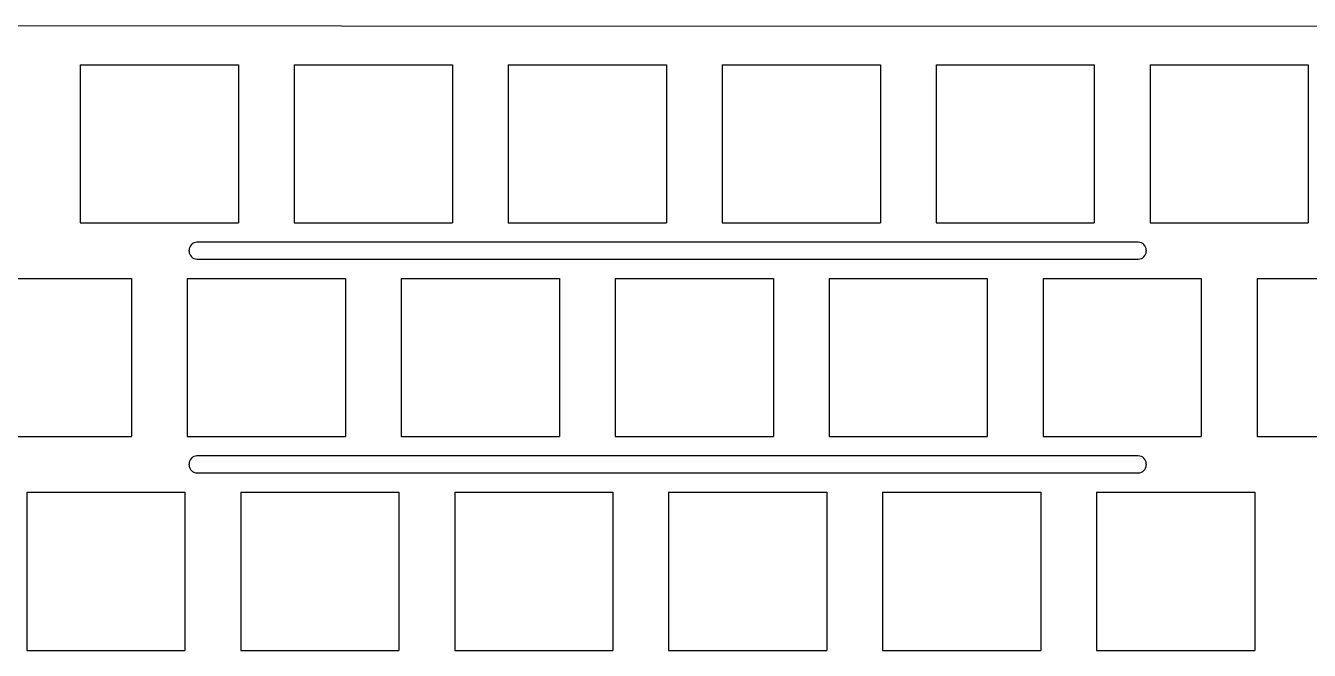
# Model space of a CAD drawing. Extents: x 1168 to 1833, y 1867 to 2135.
# Drawn here: x 1243.6 to 1357.6, y 2079 to 2134.5 of the extents above; entities that cross this region are included whole.
import ezdxf

# ---------------------------------------------------------------- set-up
doc = ezdxf.new("R2010")
doc.units = 0
doc.header["$MEASUREMENT"] = 0
doc.layers.add('_U+56FE_U+5C42 1', color=7, linetype='Continuous')

msp = doc.modelspace()

# ---------------------------------------------------------------- linework, layer by layer
at = {"layer": '_U+56FE_U+5C42 1', "color": 7, "lineweight": 25}
for points in [[(1171.01, 2134.52), (1473.01, 2134.44)], [(1248.48, 2131.04), (1262.53, 2131.04)], [(1248.48, 2131.04), (1248.48, 2116.99)], [(1262.53, 2131.04), (1262.53, 2116.99)], [(1267.48, 2131.04), (1281.53, 2131.04)], [(1267.48, 2131.04), (1267.48, 2116.99)], [(1281.53, 2131.04), (1281.53, 2116.99)], [(1286.48, 2131.04), (1300.53, 2131.04)], [(1286.48, 2131.04), (1286.48, 2116.99)], [(1300.53, 2131.04), (1300.53, 2116.99)], [(1305.48, 2131.04), (1319.53, 2131.04)], [(1305.48, 2131.04), (1305.48, 2116.99)], [(1319.53, 2131.04), (1319.53, 2116.99)], [(1324.48, 2131.04), (1338.53, 2131.04)], [(1324.48, 2131.04), (1324.48, 2116.99)], [(1338.53, 2131.04), (1338.53, 2116.99)], [(1343.48, 2131.04), (1357.53, 2131.04)], [(1343.48, 2131.04), (1343.48, 2116.99)], [(1357.53, 2131.04), (1357.53, 2116.99)], [(1248.48, 2116.99), (1262.53, 2116.99)], [(1267.48, 2116.99), (1281.53, 2116.99)], [(1286.48, 2116.99), (1300.53, 2116.99)], [(1305.48, 2116.99), (1319.53, 2116.99)], [(1324.48, 2116.99), (1338.53, 2116.99)], [(1343.48, 2116.99), (1357.53, 2116.99)], [(1258.14, 2114.47), (1258.14, 2114.57)], [(1342.44, 2115.27), (1258.84, 2115.27)], [(1343.14, 2114.57), (1343.14, 2114.47)], [(1258.84, 2113.77), (1342.44, 2113.77)], [(1238.98, 2112.04), (1253.03, 2112.04)], [(1253.03, 2112.04), (1253.03, 2097.99)], [(1257.98, 2112.04), (1272.03, 2112.04)], [(1257.98, 2112.04), (1257.98, 2097.99)], [(1272.03, 2112.04), (1272.03, 2097.99)], [(1276.98, 2112.04), (1291.03, 2112.04)], [(1276.98, 2112.04), (1276.98, 2097.99)], [(1291.03, 2112.04), (1291.03, 2097.99)], [(1295.98, 2112.04), (1310.03, 2112.04)], [(1295.98, 2112.04), (1295.98, 2097.99)], [(1310.03, 2112.04), (1310.03, 2097.99)], [(1314.98, 2112.04), (1329.03, 2112.04)], [(1314.98, 2112.04), (1314.98, 2097.99)], [(1329.03, 2112.04), (1329.03, 2097.99)], [(1333.98, 2112.04), (1348.03, 2112.04)], [(1333.98, 2112.04), (1333.98, 2097.99)], [(1348.03, 2112.04), (1348.03, 2097.99)], [(1352.98, 2112.04), (1367.03, 2112.04)], [(1352.98, 2112.04), (1352.98, 2097.99)], [(1238.98, 2097.99), (1253.03, 2097.99)], [(1257.98, 2097.99), (1272.03, 2097.99)], [(1276.98, 2097.99), (1291.03, 2097.99)], [(1295.98, 2097.99), (1310.03, 2097.99)], [(1314.98, 2097.99), (1329.03, 2097.99)], [(1333.98, 2097.99), (1348.03, 2097.99)], [(1352.98, 2097.99), (1367.03, 2097.99)], [(1258.14, 2095.47), (1258.14, 2095.57)], [(1342.44, 2096.27), (1258.84, 2096.27)], [(1343.14, 2095.57), (1343.14, 2095.47)], [(1258.84, 2094.77), (1342.44, 2094.77)], [(1243.73, 2093.04), (1257.78, 2093.04)], [(1243.73, 2093.04), (1243.73, 2078.99)], [(1257.78, 2093.04), (1257.78, 2078.99)], [(1262.73, 2093.04), (1276.78, 2093.04)], [(1262.73, 2093.04), (1262.73, 2078.99)], [(1276.78, 2093.04), (1276.78, 2078.99)], [(1281.73, 2093.04), (1295.78, 2093.04)], [(1281.73, 2093.04), (1281.73, 2078.99)], [(1295.78, 2093.04), (1295.78, 2078.99)], [(1300.73, 2093.04), (1314.78, 2093.04)], [(1300.73, 2093.04), (1300.73, 2078.99)], [(1314.78, 2093.04), (1314.78, 2078.99)], [(1319.73, 2093.04), (1333.78, 2093.04)], [(1319.73, 2093.04), (1319.73, 2078.99)], [(1333.78, 2093.04), (1333.78, 2078.99)], [(1338.73, 2093.04), (1352.78, 2093.04)], [(1338.73, 2093.04), (1338.73, 2078.99)], [(1352.78, 2093.04), (1352.78, 2078.99)], [(1243.73, 2078.99), (1257.78, 2078.99)], [(1262.73, 2078.99), (1276.78, 2078.99)], [(1281.73, 2078.99), (1295.78, 2078.99)], [(1300.73, 2078.99), (1314.78, 2078.99)], [(1319.73, 2078.99), (1333.78, 2078.99)], [(1338.73, 2078.99), (1352.78, 2078.99)]]:
    msp.add_lwpolyline(points, dxfattribs=at)
for points in [[(1258.84, 2115.27), (1258.46, 2115.27), (1258.14, 2114.95), (1258.14, 2114.57)], [(1343.14, 2114.57), (1343.14, 2114.95), (1342.83, 2115.27), (1342.44, 2115.27)], [(1258.14, 2114.47), (1258.14, 2114.08), (1258.46, 2113.77), (1258.84, 2113.77)], [(1342.44, 2113.77), (1342.83, 2113.77), (1343.14, 2114.08), (1343.14, 2114.47)], [(1258.84, 2096.27), (1258.46, 2096.27), (1258.14, 2095.95), (1258.14, 2095.57)], [(1258.14, 2095.47), (1258.14, 2095.08), (1258.46, 2094.77), (1258.84, 2094.77)], [(1343.14, 2095.57), (1343.14, 2095.95), (1342.83, 2096.27), (1342.44, 2096.27)], [(1342.44, 2094.77), (1342.83, 2094.77), (1343.14, 2095.08), (1343.14, 2095.47)]]:
    msp.add_open_spline(points, degree=3, dxfattribs=at)

doc.saveas('drawing.dxf')
